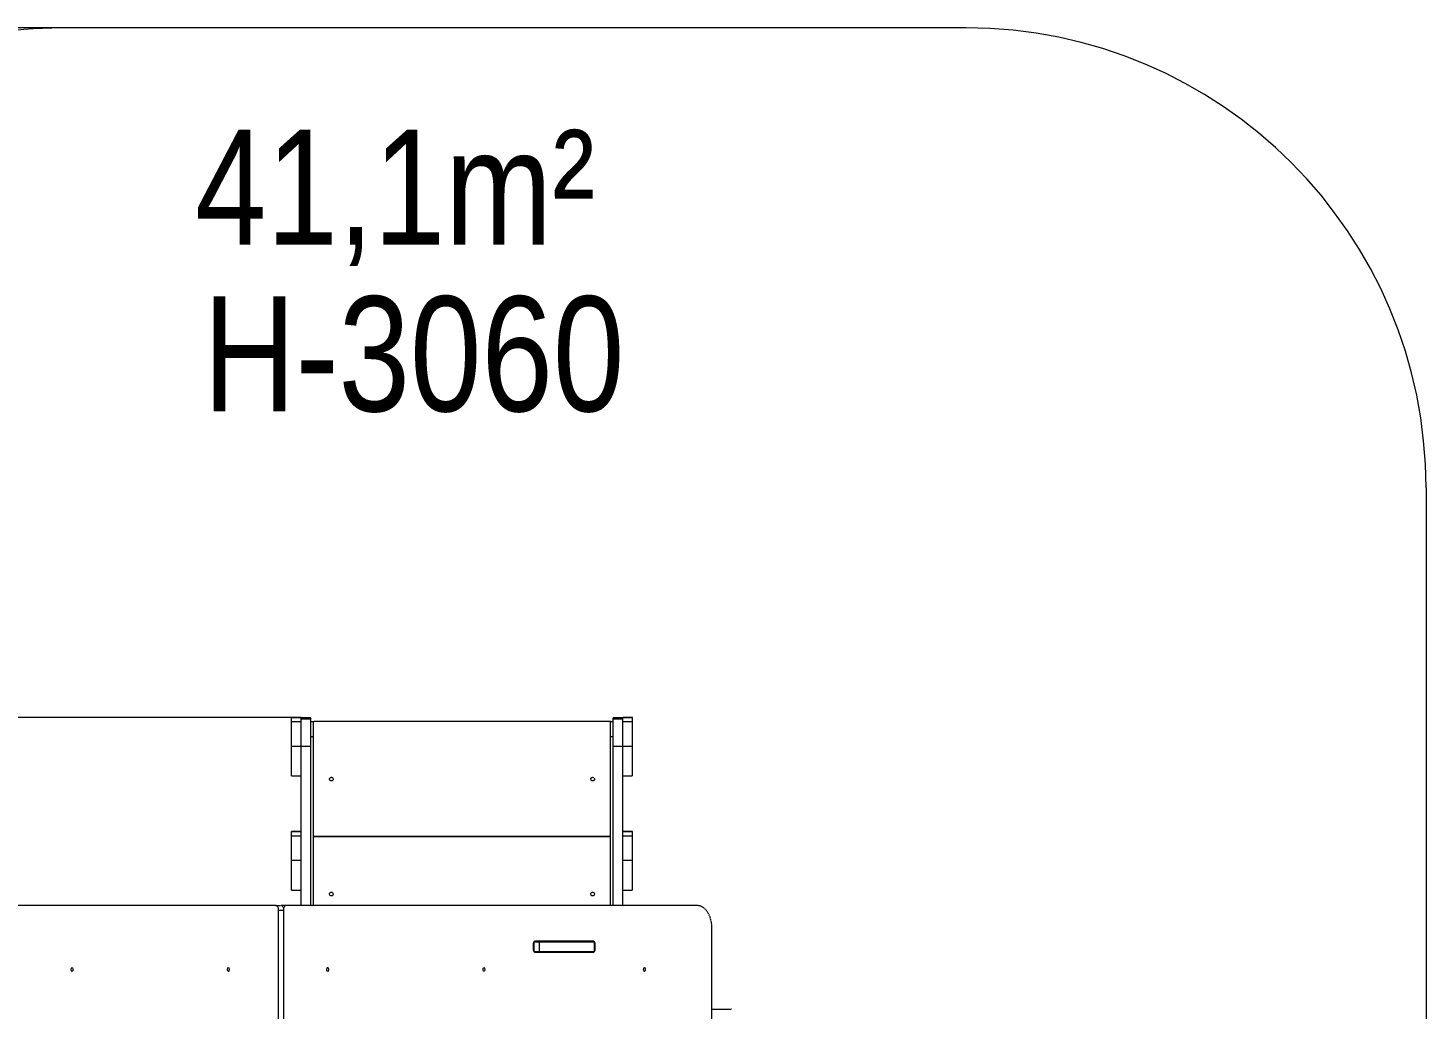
# Model space of a CAD drawing. Header units: millimetres. Extents: x -4585 to 3287, y -4875 to 2880.
# Drawn here: x 247 to 3287, y 746 to 2880 of the extents above; entities that cross this region are included whole.
import ezdxf

# ---------------------------------------------------------------- set-up
doc = ezdxf.new("R2010")
doc.units = ezdxf.units.MM
doc.linetypes.add('HIDDEN', pattern=[1.905, 1.27, -0.635])
for name, color, linetype in [('DIKOM_ЗОНА', 90, 'Continuous'), ('DIKOM_ОБЪЕКТ', 7, 'Continuous'), ('DIKOM_РАЗМЕР_ЗОНА', 7, 'Continuous'), ('DIKOM_РАЗМЕР_ОБЪЕКТА', 7, 'Continuous')]:
    doc.layers.add(name, color=color, linetype=linetype)
doc.styles.add('style1', font='arialbd.ttf', dxfattribs={"width": 0.8})
doc.dimstyles.new('1-50', dxfattribs={"dimtxt": 300, "dimasz": 200, "dimexe": 100, "dimexo": 0, "dimgap": 100, "dimtad": 1, "dimtxsty": 'style1', "dimcen": 200, "dimclrd": 7, "dimclre": 7, "dimclrt": 7, "dimadec": 1, "dimazin": 2, "dimtfac": 1, "dimtmove": 0, "dimatfit": 2, "dimfxl": 0, "dimlwd": 25, "dimlwe": 18, "dimarcsym": 0})

# ---------------------------------------------------------------- blocks, each defined once
blk = doc.blocks.new('*D4')
at = {"layer": 'Defpoints', "color": 0, "transparency": 16777216}
for p in [(830.4, 1380.2), (-2665.8, -2076.1), (1192.9, -2076.1)]:
    blk.add_point(p, dxfattribs=at)
at = {"layer": 'DIKOM_РАЗМЕР_ОБЪЕКТА', "color": 7, "lineweight": 18, "transparency": 16777216}
for p, q in [((830.4, 1380.2), (-2765.8, 1380.2)), ((1192.9, -2076.1), (-2765.8, -2076.1))]:
    blk.add_line(p, q, dxfattribs=at)
at = {"layer": 'DIKOM_РАЗМЕР_ОБЪЕКТА', "color": 7, "lineweight": 25, "transparency": 16777216}
blk.add_line((-2665.8, 1180.2), (-2665.8, -1876.1), dxfattribs=at)
at = {"layer": 'DIKOM_РАЗМЕР_ОБЪЕКТА', "color": 7, "transparency": 16777216}
for points in [[(-2699.1, 1180.2), (-2632.5, 1180.2), (-2665.8, 1380.2)], [(-2699.1, -1876.1), (-2632.5, -1876.1), (-2665.8, -2076.1)]]:
    blk.add_solid(points, dxfattribs=at)
at = {"layer": 'DIKOM_РАЗМЕР_ОБЪЕКТА', "color": 7, "transparency": 16777216, "insert": (-2919, -348), "char_height": 300, "attachment_point": 5, "rotation": 90, "style": 'style1'}
blk.add_mtext('3460', dxfattribs=at)
blk = doc.blocks.new('*D5')
at = {"layer": 'Defpoints', "color": 0, "transparency": 16777216}
for p in [(1786.2, 2879.6), (-4134.6, -4075.3), (1786.2, -4075.3)]:
    blk.add_point(p, dxfattribs=at)
at = {"layer": 'DIKOM_РАЗМЕР_ЗОНА', "color": 7, "lineweight": 18, "transparency": 16777216}
for p, q in [((1786.2, 2879.6), (-4234.6, 2879.6)), ((1786.2, -4075.3), (-4234.6, -4075.3))]:
    blk.add_line(p, q, dxfattribs=at)
at = {"layer": 'DIKOM_РАЗМЕР_ЗОНА', "color": 7, "lineweight": 25, "transparency": 16777216}
blk.add_line((-4134.6, 2679.6), (-4134.6, -3875.3), dxfattribs=at)
at = {"layer": 'DIKOM_РАЗМЕР_ЗОНА', "color": 7, "transparency": 16777216}
for points in [[(-4167.9, 2679.6), (-4101.2, 2679.6), (-4134.6, 2879.6)], [(-4167.9, -3875.3), (-4101.2, -3875.3), (-4134.6, -4075.3)]]:
    blk.add_solid(points, dxfattribs=at)
at = {"layer": 'DIKOM_РАЗМЕР_ЗОНА', "color": 7, "transparency": 16777216, "insert": (-4387.9, -597.9), "char_height": 300, "attachment_point": 5, "rotation": 90, "style": 'style1'}
blk.add_mtext('6960', dxfattribs=at)

msp = doc.modelspace()

# ---------------------------------------------------------------- linework, layer by layer
at = {"layer": 'DIKOM_ЗОНА', "color": 3, "lineweight": 15}
for p, q in [((2286.869, 2879.614), (319.869, 2879.614)), ((3286.869, 1879.614), (3286.869, -3074.617))]:
    msp.add_line(p, q, dxfattribs=at)
for centre, start, end in [((319.869, 1879.614), 90, 127.2738), ((2286.869, 1879.614), 0, 90)]:
    msp.add_arc(centre, 1000, start, end, dxfattribs=at)
at = {"layer": 'DIKOM_ОБЪЕКТ', "color": 7, "linetype": 'HIDDEN', "lineweight": 15}
for p, q in [((840.869, 1380.23), (819.869, 1380.23)), ((819.869, 1380.225), (819.869, 1380.23)), ((819.869, 1380.225), (840.869, 1380.225)), ((819.869, 1371.381), (819.869, 1380.225)), ((819.869, 1380.225), (840.869, 1380.225)), ((819.869, 1371.381), (840.869, 1371.381)), ((819.869, 1317.839), (819.869, 1371.381)), ((840.869, 1380.225), (840.869, 1380.23)), ((840.869, 1379.611), (840.869, 1380.225)), ((861.869, 1379.614), (840.869, 1379.614)), ((840.869, 1376.949), (840.869, 1379.611)), ((840.869, 1371.381), (840.869, 1376.949)), ((840.869, 1376.87), (861.869, 1376.87)), ((840.869, 1317.839), (840.869, 1371.381)), ((861.869, 1376.87), (861.869, 1379.614)), ((861.869, 1317.585), (861.869, 1376.87)), ((861.869, 1371.116), (867.869, 1371.116)), ((867.869, 1371.116), (867.869, 1369.954)), ((1513.869, 1371.116), (867.869, 1371.116)), ((867.869, 1338.839), (867.869, 1369.954)), ((1513.869, 1369.954), (1513.869, 1371.116)), ((1513.869, 1371.116), (1519.869, 1371.116)), ((1513.869, 1338.839), (1513.869, 1369.954)), ((1540.869, 1379.614), (1519.869, 1379.614)), ((1519.869, 1376.87), (1519.869, 1379.614)), ((1519.869, 1376.87), (1540.869, 1376.87)), ((1519.869, 1317.585), (1519.869, 1376.87)), ((1561.869, 1380.23), (1540.869, 1380.23)), ((1540.869, 1380.225), (1540.869, 1380.23)), ((1540.869, 1380.225), (1561.869, 1380.225)), ((1540.869, 1379.614), (1540.869, 1380.225)), ((1540.869, 1380.225), (1561.869, 1380.225)), ((1540.869, 1376.949), (1540.869, 1379.611)), ((1540.869, 1371.381), (1540.869, 1376.949)), ((1540.869, 1371.381), (1561.869, 1371.381)), ((1540.869, 1317.839), (1540.869, 1371.381)), ((1561.869, 1380.225), (1561.869, 1380.23)), ((1561.869, 1371.381), (1561.869, 1380.225)), ((1561.869, 1317.839), (1561.869, 1371.381)), ((861.869, 1338.839), (867.869, 1338.839)), ((867.869, 971.115), (867.869, 1338.839)), ((1513.869, 971.115), (1513.869, 1338.839)), ((1513.869, 1338.839), (1519.869, 1338.839)), ((819.869, 1317.839), (840.869, 1317.839)), ((819.869, 1253), (819.869, 1317.839)), ((840.869, 1296.504), (840.869, 1317.839)), ((840.869, 1317.585), (861.869, 1317.585)), ((861.869, 971.115), (861.869, 1317.585)), ((1519.869, 1317.585), (1540.869, 1317.585)), ((1519.869, 971.115), (1519.869, 1317.585)), ((1540.869, 1317.839), (1561.869, 1317.839)), ((1540.869, 1296.504), (1540.869, 1317.839)), ((1561.869, 1253), (1561.869, 1317.839)), ((840.869, 971.115), (840.869, 1296.504)), ((1540.869, 971.115), (1540.869, 1296.504)), ((819.869, 1253), (840.869, 1253)), ((1540.869, 1253), (1561.869, 1253)), ((840.869, 1131.94), (819.869, 1131.94)), ((819.869, 1131.934), (819.869, 1131.94)), ((819.869, 1131.934), (840.869, 1131.934)), ((819.869, 1123.091), (819.869, 1131.934)), ((819.869, 1131.934), (840.869, 1131.934)), ((819.869, 1131.934), (819.869, 1131.934)), ((1561.869, 1131.94), (1540.869, 1131.94)), ((1540.869, 1131.934), (1561.869, 1131.934)), ((1540.869, 1131.934), (1561.869, 1131.934)), ((1561.869, 1131.934), (1561.869, 1131.94)), ((1561.869, 1123.091), (1561.869, 1131.934)), ((1561.869, 1131.934), (1561.869, 1131.934)), ((819.869, 1123.091), (840.869, 1123.091)), ((819.869, 1069.548), (819.869, 1123.091)), ((867.869, 1121.116), (1513.869, 1121.116)), ((1513.869, 1121.113), (867.869, 1121.113)), ((1540.869, 1123.091), (1561.869, 1123.091)), ((1561.869, 1069.548), (1561.869, 1123.091)), ((819.869, 1069.548), (840.869, 1069.548)), ((819.869, 1004.71), (819.869, 1069.548)), ((1540.869, 1069.548), (1561.869, 1069.548)), ((1561.869, 1004.71), (1561.869, 1069.548)), ((819.869, 1004.71), (840.869, 1004.71)), ((1540.869, 1004.71), (1561.869, 1004.71)), ((785.806, 971.115), (-120.525, 971.115)), ((785.806, 971.115), (797.297, 971.115)), ((792.234, 36.115), (792.234, 961.115)), ((792.234, 961.115), (803.724, 961.115)), ((808.787, 971.115), (797.297, 971.115)), ((803.724, 36.115), (803.724, 961.115)), ((1702.262, 971.115), (808.787, 971.115)), ((1734.401, -878.885), (1734.401, 921.115)), ((1345.515, 886.615), (1345.515, 876.615)), ((1347.073, 891.912), (1347.073, 871.318)), ((1347.231, 892.115), (1358.788, 892.115)), ((1476.001, 893.615), (1350.014, 893.615)), ((1358.788, 892.115), (1358.788, 871.115)), ((1358.788, 892.115), (1478.48, 892.115)), ((1478.48, 892.115), (1478.48, 871.115)), ((1478.48, 892.115), (1479.202, 892.115)), ((1479.202, 871.115), (1479.202, 892.115)), ((1480.5, 886.615), (1479.202, 886.615)), ((1480.5, 876.615), (1480.5, 886.615)), ((1347.231, 871.115), (1358.788, 871.115)), ((1350.014, 869.615), (1476.001, 869.615)), ((1358.788, 871.115), (1478.48, 871.115)), ((1478.48, 871.115), (1479.202, 871.115)), ((1480.5, 876.615), (1479.202, 876.615)), ((1734.401, 746.09), (1775.869, 746.09)), ((1776.869, 746.09), (1775.869, 746.09))]:
    msp.add_line(p, q, dxfattribs=at)
at = {"layer": 'DIKOM_ОБЪЕКТ', "color": 7, "linetype": 'HIDDEN', "lineweight": 15, "flags": 128}
for points in [[(792.234, 961.115), (792.168, 962.538), (791.973, 963.932), (791.653, 965.269), (791.213, 966.521), (790.664, 967.664), (790.015, 968.672), (789.281, 969.528), (788.476, 970.211), (787.617, 970.71), (786.721, 971.013), (785.806, 971.115)], [(803.724, 961.115), (803.659, 962.538), (803.464, 963.932), (803.144, 965.269), (802.704, 966.521), (802.154, 967.664), (801.506, 968.672), (800.772, 969.528), (799.967, 970.211), (799.107, 970.71), (798.211, 971.013), (797.297, 971.115)], [(808.787, 971.115), (807.872, 971.013), (806.976, 970.71), (806.117, 970.211), (805.312, 969.528), (804.578, 968.672), (803.929, 967.664), (803.38, 966.521), (803.042, 965.599)], [(1734.401, 921.115), (1734.333, 924.385), (1734.126, 927.641), (1733.784, 930.87), (1733.306, 934.056), (1732.696, 937.187), (1731.955, 940.249), (1731.087, 943.229), (1730.096, 946.115), (1728.985, 948.893), (1727.76, 951.553), (1726.426, 954.082), (1724.988, 956.47), (1723.453, 958.707), (1721.827, 960.783), (1720.118, 962.688), (1718.332, 964.416), (1716.477, 965.959), (1714.561, 967.309), (1712.593, 968.461), (1710.58, 969.411), (1708.532, 970.154), (1706.457, 970.687), (1704.364, 971.008), (1702.262, 971.115)], [(1350.014, 893.615), (1349.233, 893.509), (1348.475, 893.193), (1347.765, 892.677), (1347.122, 891.977), (1346.568, 891.115), (1346.118, 890.115), (1345.786, 889.009), (1345.583, 887.831), (1345.515, 886.615)], [(1345.515, 876.615), (1345.583, 875.399), (1345.786, 874.221), (1346.118, 873.115), (1346.568, 872.115), (1347.122, 871.253), (1347.765, 870.553), (1348.475, 870.037), (1349.233, 869.721), (1350.014, 869.615)], [(340.699, 832.115), (340.764, 831.225), (340.954, 830.379), (341.26, 829.621), (341.667, 828.988), (342.155, 828.511), (342.698, 828.215), (343.27, 828.115), (343.842, 828.215), (344.386, 828.511), (344.873, 828.988), (345.281, 829.621), (345.587, 830.379), (345.777, 831.225), (345.842, 832.115), (345.777, 833.005), (345.587, 833.851), (345.281, 834.609), (344.873, 835.242), (344.386, 835.719), (343.842, 836.015), (343.27, 836.115), (342.698, 836.015), (342.155, 835.719), (341.667, 835.242), (341.26, 834.609), (340.954, 833.851), (340.764, 833.005), (340.699, 832.115)], [(680.389, 832.115), (680.453, 831.225), (680.643, 830.379), (680.95, 829.621), (681.357, 828.988), (681.844, 828.511), (682.388, 828.215), (682.96, 828.115), (683.532, 828.215), (684.075, 828.511), (684.563, 828.988), (684.97, 829.621), (685.276, 830.379), (685.467, 831.225), (685.531, 832.115), (685.467, 833.005), (685.276, 833.851), (684.97, 834.609), (684.563, 835.242), (684.075, 835.719), (683.532, 836.015), (682.96, 836.115), (682.388, 836.015), (681.844, 835.719), (681.357, 835.242), (680.95, 834.609), (680.643, 833.851), (680.453, 833.005), (680.389, 832.115)], [(901.349, 832.115), (901.284, 833.005), (901.094, 833.851), (900.788, 834.609), (900.381, 835.242), (899.893, 835.719), (899.35, 836.015), (898.777, 836.115), (898.205, 836.015), (897.662, 835.719), (897.174, 835.242), (896.767, 834.609), (896.461, 833.851), (896.271, 833.005), (896.206, 832.115), (896.271, 831.225), (896.461, 830.379), (896.767, 829.621), (897.174, 828.988), (897.662, 828.511), (898.205, 828.215), (898.777, 828.115), (899.35, 828.215), (899.893, 828.511), (900.381, 828.988), (900.788, 829.621), (901.094, 830.379), (901.284, 831.225), (901.349, 832.115)], [(1241.038, 832.115), (1240.974, 833.005), (1240.784, 833.851), (1240.477, 834.609), (1240.07, 835.242), (1239.583, 835.719), (1239.039, 836.015), (1238.467, 836.115), (1237.895, 836.015), (1237.351, 835.719), (1236.864, 835.242), (1236.457, 834.609), (1236.15, 833.851), (1235.96, 833.005), (1235.896, 832.115), (1235.96, 831.225), (1236.15, 830.379), (1236.457, 829.621), (1236.864, 828.988), (1237.351, 828.511), (1237.895, 828.215), (1238.467, 828.115), (1239.039, 828.215), (1239.583, 828.511), (1240.07, 828.988), (1240.477, 829.621), (1240.784, 830.379), (1240.974, 831.225), (1241.038, 832.115)], [(1590.119, 832.115), (1590.055, 833.005), (1589.865, 833.851), (1589.558, 834.609), (1589.151, 835.242), (1588.664, 835.719), (1588.12, 836.015), (1587.548, 836.115), (1586.976, 836.015), (1586.433, 835.719), (1585.945, 835.242), (1585.538, 834.609), (1585.232, 833.851), (1585.041, 833.005), (1584.977, 832.115), (1585.041, 831.225), (1585.232, 830.379), (1585.538, 829.621), (1585.945, 828.988), (1586.433, 828.511), (1586.976, 828.215), (1587.548, 828.115), (1588.12, 828.215), (1588.664, 828.511), (1589.151, 828.988), (1589.558, 829.621), (1589.865, 830.379), (1590.055, 831.225), (1590.119, 832.115)]]:
    msp.add_lwpolyline(points, dxfattribs=at)
at = {"layer": 'DIKOM_ОБЪЕКТ', "color": 7, "linetype": 'HIDDEN', "lineweight": 15}
for centre in [(906.869, 1246.116), (1474.869, 1246.116), (906.869, 996.113), (1474.869, 996.113)]:
    msp.add_circle(centre, 4, dxfattribs=at)
for centre, radius, start, end in [((1464.301, 889.964), 3.685, 35.713668, 86.753248), ((1475.792, 889.964), 3.685, 35.71357, 86.75338), ((1471.488, 886.896), 9.016, 358.212288, 31.176534), ((1464.301, 873.266), 3.685, 273.246752, 324.286332), ((1475.792, 873.266), 3.685, 273.24662, 324.28643), ((1471.109, 876.439), 9.393, 329.503285, 1.073575)]:
    msp.add_arc(centre, radius, start, end, dxfattribs=at)

# ---------------------------------------------------------------- texts
at = {"layer": 'DIKOM_РАЗМЕР_ОБЪЕКТА', "char_height": 250, "width": 780.18492, "attachment_point": 1, "style": 'style1'}
for s, insert in [('{\\fArial|b0|i0|c204|p34;41,1m²}', (610.503, 2658.21)), ('{\\fArial|b0|i0|c204|p34;H-3060}', (627.716, 2295.975))]:
    msp.add_mtext(s, dxfattribs=dict(at, insert=insert))

# ---------------------------------------------------------------- dimensions: what is measured, and where the dimension line sits
at = {"layer": 'DIKOM_РАЗМЕР_ЗОНА'}
dim = msp.add_linear_dim(base=(-4134.577, -4075.32), p1=(1786.151, 2879.614), p2=(1786.151, -4075.32), angle=90, text='6960', dimstyle='1-50', dxfattribs=at)
dim.commit()
dim.dimension.update_dxf_attribs({"geometry": '*D5', "text_midpoint": (-4134.577, -597.853), "dimtype": 160})
at = {"layer": 'DIKOM_РАЗМЕР_ОБЪЕКТА'}
dim = msp.add_linear_dim(base=(-2665.788, -2076.15), p1=(830.369, 1380.225), p2=(1192.869, -2076.15), angle=90, text='3460', dimstyle='1-50', dxfattribs=at)
dim.commit()
dim.dimension.update_dxf_attribs({"geometry": '*D4', "text_midpoint": (-2665.788, -347.963), "dimtype": 160})

doc.saveas('drawing.dxf')
